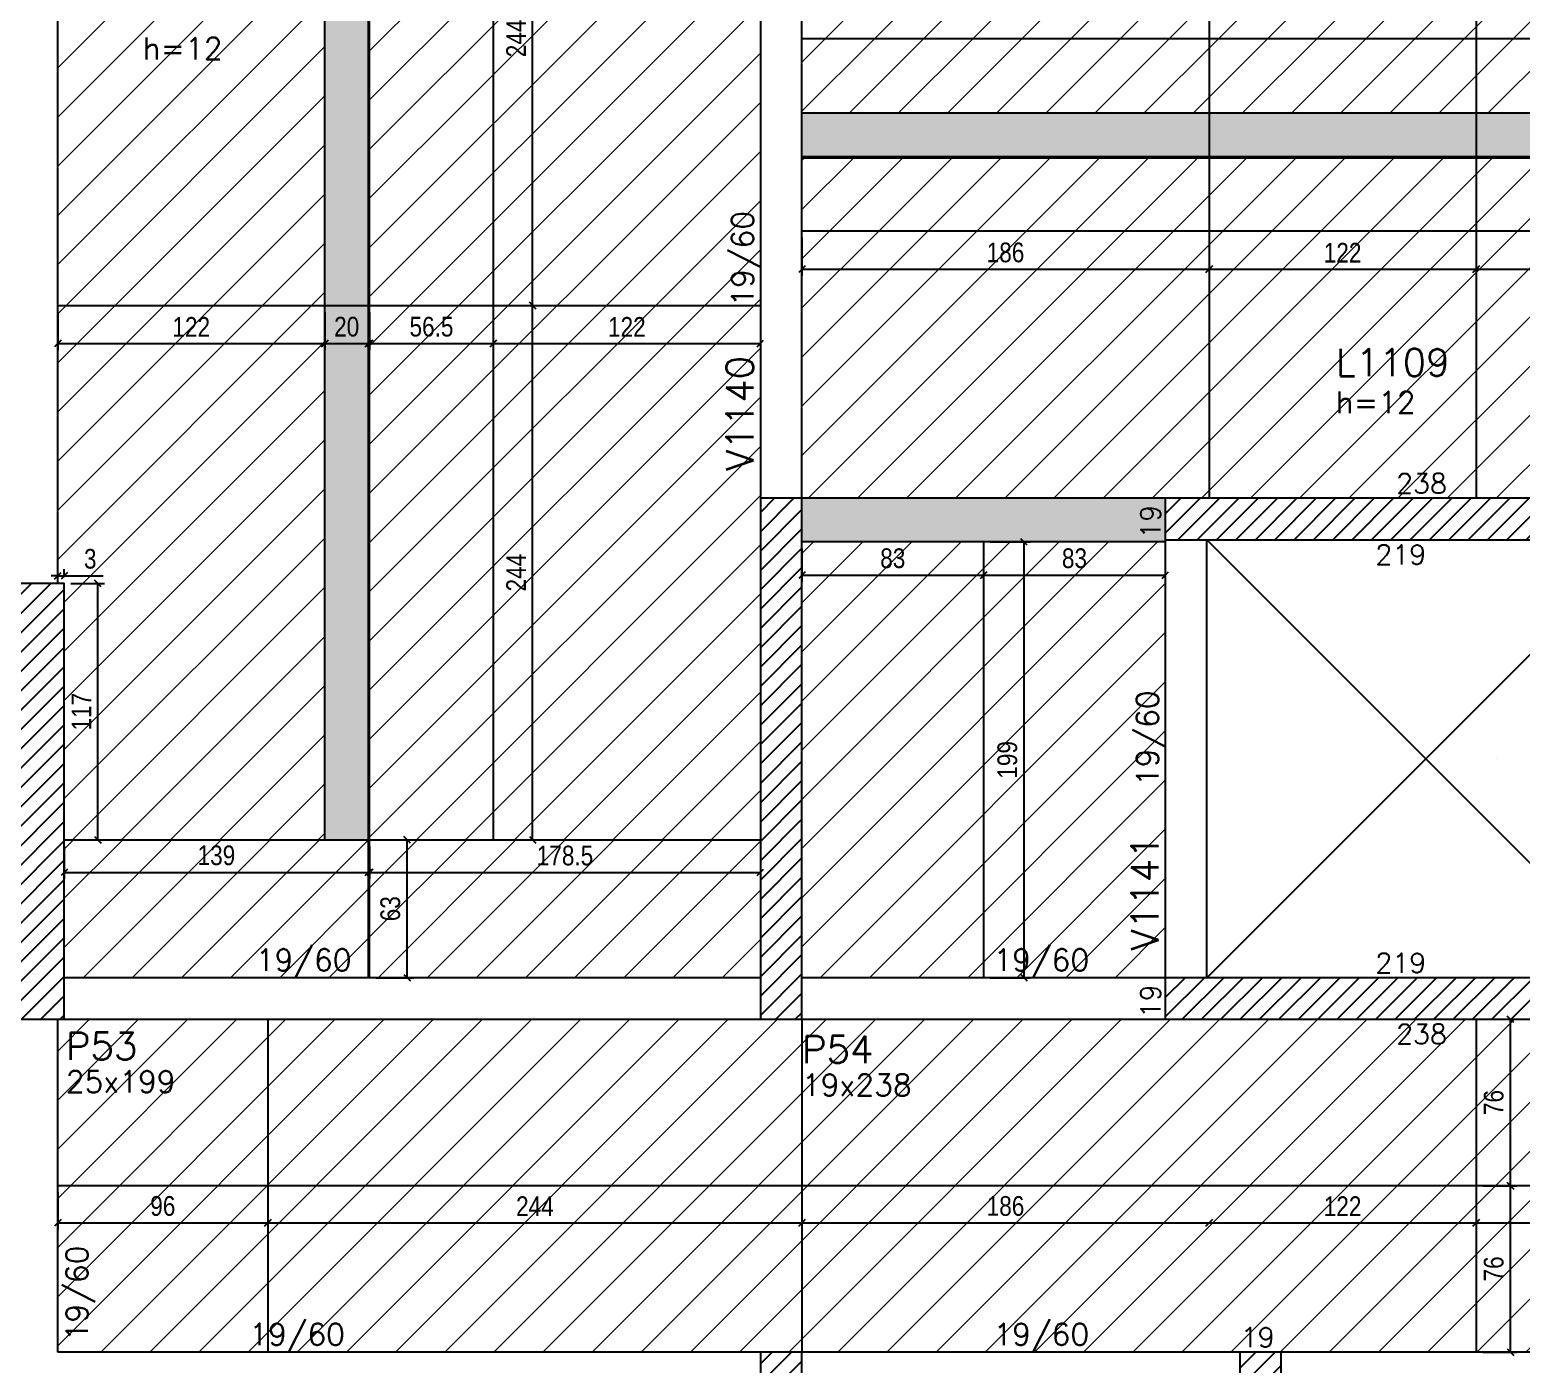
# Model space of a CAD drawing. Extents: x 1860 to 8661, y -614 to 3008.
# Drawn here: x 3394 to 4075, y 1125 to 1734 of the extents above; entities that cross this region are included whole.
import ezdxf

# ---------------------------------------------------------------- set-up
doc = ezdxf.new("R2010")
doc.units = 0
for name, color, linetype in [('242', 12, 'Continuous'), ('COTA', 241, 'Continuous'), ('F-LAJES-DIM', 2, 'Continuous'), ('F-LAJES-NOME', 4, 'Continuous'), ('F-PILARES-DIM', 172, 'Continuous'), ('F-PILARES-HACH', 174, 'Continuous'), ('F-PILARES-NOME', 170, 'Continuous'), ('F-PILARES-S', 170, 'Continuous'), ('F-VIGAS', 3, 'Continuous'), ('F-VIGAS-DIM', 2, 'Continuous'), ('F-VIGAS-NOME', 4, 'Continuous'), ('F-VÃO', 1, 'Continuous'), ('Painéis', 200, 'Continuous')]:
    doc.layers.add(name, color=color, linetype=linetype)
doc.layers.add('Hachura', color=251, linetype='Continuous', lineweight=9)
doc.styles.add('COTA TECNICA-50', font='techl___.ttf', dxfattribs={"height": 9})
doc.styles.add('MCP', font='romans.shx')
doc.dimstyles.new('COTA PAINEL-50', dxfattribs={"dimtxt": 9, "dimasz": 3, "dimexe": 3, "dimexo": 3, "dimgap": 3, "dimtad": 1, "dimdec": 1, "dimzin": 12, "dimdsep": 46, "dimtxsty": 'COTA TECNICA-50', "dimblk1": 'OBLIQUE', "dimblk2": 'OBLIQUE', "dimsah": 1, "dimcen": 0.9, "dimclrd": 4, "dimclre": 4, "dimclrt": 240, "dimadec": 1, "dimazin": 3, "dimtfac": 1, "dimtdec": 1, "dimtmove": 0, "dimatfit": 3, "dimfxl": 1, "dimtolj": 1, "dimtzin": 12, "dimarcsym": 0})
pattern_1 = [(45, (3946.89, 636.7516), (-4.419417, 4.419417), [])]
pattern_2 = [(45, (-204.658, 80.894), (-11.22532, 11.22532), [])]
pattern_3 = [(45, (0, 127.807), (-11.22532, 11.22532), [])]

# ---------------------------------------------------------------- blocks, each defined once
blk = doc.blocks.new('_Oblique')
at = {"color": 0, "linetype": 'ByBlock', "lineweight": -2}
blk.add_line((-0.5, -0.5), (0.5, 0.5), dxfattribs=at)
blk = doc.blocks.new('*D801')
at = {"layer": 'COTA', "color": 4, "lineweight": -2, "transparency": 16777216}
for p, q in [((3406.89, 1605.25), (3406.89, 1587.93)), ((3528.89, 1605.25), (3528.89, 1587.93)), ((3406.89, 1590.93), (3528.89, 1590.93))]:
    blk.add_line(p, q, dxfattribs=at)
at = {"layer": 'Defpoints', "color": 0, "transparency": 16777216}
for p in [(3406.89, 1608.25), (3528.89, 1608.25), (3528.89, 1590.93)]:
    blk.add_point(p, dxfattribs=at)
at = {"layer": 'COTA', "color": 4, "lineweight": -2, "transparency": 16777216, "xscale": 3, "yscale": 3, "zscale": 3, "rotation": 180}
blk.add_blockref('_Oblique', (3406.89, 1590.93), dxfattribs=at)
at = {"layer": 'COTA', "color": 4, "lineweight": -2, "transparency": 16777216, "xscale": 3, "yscale": 3, "zscale": 3}
blk.add_blockref('_Oblique', (3528.89, 1590.93), dxfattribs=at)
at = {"layer": 'COTA', "color": 240, "transparency": 16777216, "insert": (3467.89, 1598.49), "char_height": 9, "attachment_point": 5, "style": 'COTA TECNICA-50'}
blk.add_mtext('\\A1;122', dxfattribs=at)
blk = doc.blocks.new('*D802')
at = {"layer": 'COTA', "color": 4, "lineweight": -2, "transparency": 16777216}
for p, q in [((3528.89, 1605.25), (3528.89, 1587.93)), ((3548.89, 1605.25), (3548.89, 1587.93)), ((3528.89, 1590.93), (3548.89, 1590.93))]:
    blk.add_line(p, q, dxfattribs=at)
at = {"layer": 'Defpoints', "color": 0, "transparency": 16777216}
for p in [(3528.89, 1608.25), (3548.89, 1608.25), (3548.89, 1590.93)]:
    blk.add_point(p, dxfattribs=at)
at = {"layer": 'COTA', "color": 4, "lineweight": -2, "transparency": 16777216, "xscale": 3, "yscale": 3, "zscale": 3, "rotation": 180}
blk.add_blockref('_Oblique', (3528.89, 1590.93), dxfattribs=at)
at = {"layer": 'COTA', "color": 4, "lineweight": -2, "transparency": 16777216, "xscale": 3, "yscale": 3, "zscale": 3}
blk.add_blockref('_Oblique', (3548.89, 1590.93), dxfattribs=at)
at = {"layer": 'COTA', "color": 240, "transparency": 16777216, "insert": (3538.89, 1598.53), "char_height": 9, "attachment_point": 5, "style": 'COTA TECNICA-50'}
blk.add_mtext('\\A1;20', dxfattribs=at)
blk = doc.blocks.new('*D803')
at = {"layer": 'COTA', "color": 4, "lineweight": -2, "transparency": 16777216}
for p, q in [((3549.39, 1605.25), (3549.39, 1587.93)), ((3605.89, 1605.25), (3605.89, 1587.93)), ((3549.39, 1590.93), (3605.89, 1590.93))]:
    blk.add_line(p, q, dxfattribs=at)
at = {"layer": 'Defpoints', "color": 0, "transparency": 16777216}
for p in [(3549.39, 1608.25), (3605.89, 1608.25), (3605.89, 1590.93)]:
    blk.add_point(p, dxfattribs=at)
at = {"layer": 'COTA', "color": 4, "lineweight": -2, "transparency": 16777216, "xscale": 3, "yscale": 3, "zscale": 3, "rotation": 180}
blk.add_blockref('_Oblique', (3549.39, 1590.93), dxfattribs=at)
at = {"layer": 'COTA', "color": 4, "lineweight": -2, "transparency": 16777216, "xscale": 3, "yscale": 3, "zscale": 3}
blk.add_blockref('_Oblique', (3605.89, 1590.93), dxfattribs=at)
at = {"layer": 'COTA', "color": 240, "transparency": 16777216, "insert": (3577.64, 1598.53), "char_height": 9, "attachment_point": 5, "style": 'COTA TECNICA-50'}
blk.add_mtext('\\A1;56.5', dxfattribs=at)
blk = doc.blocks.new('*D804')
at = {"layer": 'COTA', "color": 4, "lineweight": -2, "transparency": 16777216}
for p, q in [((3605.89, 1605.25), (3605.89, 1587.93)), ((3727.89, 1605.25), (3727.89, 1587.93)), ((3605.89, 1590.93), (3727.89, 1590.93))]:
    blk.add_line(p, q, dxfattribs=at)
at = {"layer": 'Defpoints', "color": 0, "transparency": 16777216}
for p in [(3605.89, 1608.25), (3727.89, 1608.25), (3727.89, 1590.93)]:
    blk.add_point(p, dxfattribs=at)
at = {"layer": 'COTA', "color": 4, "lineweight": -2, "transparency": 16777216, "xscale": 3, "yscale": 3, "zscale": 3, "rotation": 180}
blk.add_blockref('_Oblique', (3605.89, 1590.93), dxfattribs=at)
at = {"layer": 'COTA', "color": 4, "lineweight": -2, "transparency": 16777216, "xscale": 3, "yscale": 3, "zscale": 3}
blk.add_blockref('_Oblique', (3727.89, 1590.93), dxfattribs=at)
at = {"layer": 'COTA', "color": 240, "transparency": 16777216, "insert": (3666.89, 1598.49), "char_height": 9, "attachment_point": 5, "style": 'COTA TECNICA-50'}
blk.add_mtext('\\A1;122', dxfattribs=at)
blk = doc.blocks.new('*D798')
at = {"layer": 'COTA', "color": 4, "lineweight": -2, "transparency": 16777216}
for p, q in [((3608.89, 1608.25), (3626.86, 1608.25)), ((3623.86, 1364.25), (3623.86, 1608.25)), ((3608.89, 1364.25), (3626.86, 1364.25))]:
    blk.add_line(p, q, dxfattribs=at)
at = {"layer": 'Defpoints', "color": 0, "transparency": 16777216}
for p in [(3605.89, 1608.25), (3623.86, 1608.25), (3605.89, 1364.25)]:
    blk.add_point(p, dxfattribs=at)
at = {"layer": 'COTA', "color": 4, "lineweight": -2, "transparency": 16777216, "xscale": 3, "yscale": 3, "zscale": 3}
for p, rotation in [((3623.86, 1608.25), 90), ((3623.86, 1364.25), 270)]:
    blk.add_blockref('_Oblique', p, dxfattribs=dict(at, rotation=rotation))
at = {"layer": 'COTA', "color": 240, "transparency": 16777216, "insert": (3616.29, 1486.25), "char_height": 9, "attachment_point": 5, "rotation": 90, "style": 'COTA TECNICA-50'}
blk.add_mtext('\\A1;244', dxfattribs=at)
blk = doc.blocks.new('*D799')
at = {"layer": 'COTA', "color": 4, "lineweight": -2, "transparency": 16777216}
for p, q in [((3608.89, 1852.25), (3626.86, 1852.25)), ((3623.86, 1608.25), (3623.86, 1852.25)), ((3608.89, 1608.25), (3626.86, 1608.25))]:
    blk.add_line(p, q, dxfattribs=at)
at = {"layer": 'Defpoints', "color": 0, "transparency": 16777216}
for p in [(3605.89, 1852.25), (3623.86, 1852.25), (3605.89, 1608.25)]:
    blk.add_point(p, dxfattribs=at)
at = {"layer": 'COTA', "color": 4, "lineweight": -2, "transparency": 16777216, "xscale": 3, "yscale": 3, "zscale": 3}
for p, rotation in [((3623.86, 1852.25), 90), ((3623.86, 1608.25), 270)]:
    blk.add_blockref('_Oblique', p, dxfattribs=dict(at, rotation=rotation))
at = {"layer": 'COTA', "color": 240, "transparency": 16777216, "insert": (3616.29, 1730.25), "char_height": 9, "attachment_point": 5, "rotation": 90, "style": 'COTA TECNICA-50'}
blk.add_mtext('\\A1;244', dxfattribs=at)
blk = doc.blocks.new('*D800')
at = {"layer": 'COTA', "color": 4, "lineweight": -2, "transparency": 16777216}
for p, q in [((3412.89, 1481.25), (3428.26, 1481.25)), ((3425.26, 1364.25), (3425.26, 1481.25)), ((3412.89, 1364.25), (3428.26, 1364.25))]:
    blk.add_line(p, q, dxfattribs=at)
at = {"layer": 'Defpoints', "color": 0, "transparency": 16777216}
for p in [(3409.89, 1481.25), (3425.26, 1481.25), (3409.89, 1364.25)]:
    blk.add_point(p, dxfattribs=at)
at = {"layer": 'COTA', "color": 4, "lineweight": -2, "transparency": 16777216, "xscale": 3, "yscale": 3, "zscale": 3}
for p, rotation in [((3425.26, 1481.25), 90), ((3425.26, 1364.25), 270)]:
    blk.add_blockref('_Oblique', p, dxfattribs=dict(at, rotation=rotation))
at = {"layer": 'COTA', "color": 240, "transparency": 16777216, "insert": (3417.7, 1422.75), "char_height": 9, "attachment_point": 5, "rotation": 90, "style": 'COTA TECNICA-50'}
blk.add_mtext('\\A1;117', dxfattribs=at)
blk = doc.blocks.new('*D797')
at = {"layer": 'COTA', "color": 4, "lineweight": -2, "transparency": 16777216}
for p, q in [((3406.89, 1484.25), (3406.89, 1487.83)), ((3409.89, 1484.25), (3409.89, 1487.83)), ((3406.89, 1484.83), (3403.89, 1484.83)), ((3406.89, 1484.83), (3409.89, 1484.83)), ((3409.89, 1484.83), (3427.59, 1484.83))]:
    blk.add_line(p, q, dxfattribs=at)
at = {"layer": 'Defpoints', "color": 0, "transparency": 16777216}
for p in [(3406.89, 1481.25), (3409.89, 1484.83), (3409.89, 1481.25)]:
    blk.add_point(p, dxfattribs=at)
at = {"layer": 'COTA', "color": 4, "lineweight": -2, "transparency": 16777216, "xscale": 3, "yscale": 3, "zscale": 3}
blk.add_blockref('_Oblique', (3406.89, 1484.83), dxfattribs=at)
at = {"layer": 'COTA', "color": 4, "lineweight": -2, "transparency": 16777216, "xscale": 3, "yscale": 3, "zscale": 3, "rotation": 180}
blk.add_blockref('_Oblique', (3409.89, 1484.83), dxfattribs=at)
at = {"layer": 'COTA', "color": 240, "transparency": 16777216, "insert": (3421.74, 1492.53), "char_height": 9, "attachment_point": 5, "style": 'COTA TECNICA-50'}
blk.add_mtext('\\A1;3', dxfattribs=at)
blk = doc.blocks.new('*D805')
at = {"layer": 'COTA', "color": 4, "lineweight": -2, "transparency": 16777216}
for p, q in [((3409.89, 1361.25), (3409.89, 1346.37)), ((3548.89, 1361.25), (3548.89, 1346.37)), ((3409.89, 1349.37), (3548.89, 1349.37))]:
    blk.add_line(p, q, dxfattribs=at)
at = {"layer": 'Defpoints', "color": 0, "transparency": 16777216}
for p in [(3409.89, 1364.25), (3548.89, 1364.25), (3548.89, 1349.37)]:
    blk.add_point(p, dxfattribs=at)
at = {"layer": 'COTA', "color": 4, "lineweight": -2, "transparency": 16777216, "xscale": 3, "yscale": 3, "zscale": 3, "rotation": 180}
blk.add_blockref('_Oblique', (3409.89, 1349.37), dxfattribs=at)
at = {"layer": 'COTA', "color": 4, "lineweight": -2, "transparency": 16777216, "xscale": 3, "yscale": 3, "zscale": 3}
blk.add_blockref('_Oblique', (3548.89, 1349.37), dxfattribs=at)
at = {"layer": 'COTA', "color": 240, "transparency": 16777216, "insert": (3479.39, 1357.09), "char_height": 9, "attachment_point": 5, "style": 'COTA TECNICA-50'}
blk.add_mtext('\\A1;139', dxfattribs=at)
blk = doc.blocks.new('*D806')
at = {"layer": 'COTA', "color": 4, "lineweight": -2, "transparency": 16777216}
for p, q in [((3549.39, 1361.25), (3549.39, 1346.37)), ((3727.89, 1361.25), (3727.89, 1346.37)), ((3549.39, 1349.37), (3727.89, 1349.37))]:
    blk.add_line(p, q, dxfattribs=at)
at = {"layer": 'Defpoints', "color": 0, "transparency": 16777216}
for p in [(3549.39, 1364.25), (3727.89, 1364.25), (3727.89, 1349.37)]:
    blk.add_point(p, dxfattribs=at)
at = {"layer": 'COTA', "color": 4, "lineweight": -2, "transparency": 16777216, "xscale": 3, "yscale": 3, "zscale": 3, "rotation": 180}
blk.add_blockref('_Oblique', (3549.39, 1349.37), dxfattribs=at)
at = {"layer": 'COTA', "color": 4, "lineweight": -2, "transparency": 16777216, "xscale": 3, "yscale": 3, "zscale": 3}
blk.add_blockref('_Oblique', (3727.89, 1349.37), dxfattribs=at)
at = {"layer": 'COTA', "color": 240, "transparency": 16777216, "insert": (3638.64, 1356.99), "char_height": 9, "attachment_point": 5, "style": 'COTA TECNICA-50'}
blk.add_mtext('\\A1;178.5', dxfattribs=at)
blk = doc.blocks.new('*D807')
at = {"layer": 'COTA', "color": 4, "lineweight": -2, "transparency": 16777216}
for p, q in [((3552.39, 1364.25), (3569.56, 1364.25)), ((3566.56, 1301.25), (3566.56, 1364.25)), ((3552.39, 1301.25), (3569.56, 1301.25))]:
    blk.add_line(p, q, dxfattribs=at)
at = {"layer": 'Defpoints', "color": 0, "transparency": 16777216}
for p in [(3549.39, 1364.25), (3566.56, 1364.25), (3549.39, 1301.25)]:
    blk.add_point(p, dxfattribs=at)
at = {"layer": 'COTA', "color": 4, "lineweight": -2, "transparency": 16777216, "xscale": 3, "yscale": 3, "zscale": 3}
for p, rotation in [((3566.56, 1364.25), 90), ((3566.56, 1301.25), 270)]:
    blk.add_blockref('_Oblique', p, dxfattribs=dict(at, rotation=rotation))
at = {"layer": 'COTA', "color": 240, "transparency": 16777216, "insert": (3558.86, 1332.75), "char_height": 9, "attachment_point": 5, "rotation": 90, "style": 'COTA TECNICA-50'}
blk.add_mtext('\\A1;63', dxfattribs=at)
blk = doc.blocks.new('*D808')
at = {"layer": 'COTA', "color": 4, "lineweight": -2, "transparency": 16777216}
for p, q in [((4057.89, 1206.25), (4073.55, 1206.25)), ((4070.55, 1130.25), (4070.55, 1206.25)), ((4057.89, 1130.25), (4073.55, 1130.25))]:
    blk.add_line(p, q, dxfattribs=at)
at = {"layer": 'Defpoints', "color": 0, "transparency": 16777216}
for p in [(4054.89, 1206.25), (4070.55, 1206.25), (4054.89, 1130.25)]:
    blk.add_point(p, dxfattribs=at)
at = {"layer": 'COTA', "color": 4, "lineweight": -2, "transparency": 16777216, "xscale": 3, "yscale": 3, "zscale": 3}
for p, rotation in [((4070.55, 1206.25), 90), ((4070.55, 1130.25), 270)]:
    blk.add_blockref('_Oblique', p, dxfattribs=dict(at, rotation=rotation))
at = {"layer": 'COTA', "color": 240, "transparency": 16777216, "insert": (4062.96, 1168.25), "char_height": 9, "attachment_point": 5, "rotation": 90, "style": 'COTA TECNICA-50'}
blk.add_mtext('\\A1;76', dxfattribs=at)
blk = doc.blocks.new('*D809')
at = {"layer": 'COTA', "color": 4, "lineweight": -2, "transparency": 16777216}
for p, q in [((4057.89, 1282.25), (4073.55, 1282.25)), ((4070.55, 1206.25), (4070.55, 1282.25)), ((4057.89, 1206.25), (4073.55, 1206.25))]:
    blk.add_line(p, q, dxfattribs=at)
at = {"layer": 'Defpoints', "color": 0, "transparency": 16777216}
for p in [(4054.89, 1282.25), (4070.55, 1282.25), (4054.89, 1206.25)]:
    blk.add_point(p, dxfattribs=at)
at = {"layer": 'COTA', "color": 4, "lineweight": -2, "transparency": 16777216, "xscale": 3, "yscale": 3, "zscale": 3}
for p, rotation in [((4070.55, 1282.25), 90), ((4070.55, 1206.25), 270)]:
    blk.add_blockref('_Oblique', p, dxfattribs=dict(at, rotation=rotation))
at = {"layer": 'COTA', "color": 240, "transparency": 16777216, "insert": (4062.96, 1244.25), "char_height": 9, "attachment_point": 5, "rotation": 90, "style": 'COTA TECNICA-50'}
blk.add_mtext('\\A1;76', dxfattribs=at)
blk = doc.blocks.new('*D810')
at = {"layer": 'COTA', "color": 4, "lineweight": -2, "transparency": 16777216}
for p, q in [((3406.89, 1203.25), (3406.89, 1186.33)), ((3502.89, 1203.25), (3502.89, 1186.33)), ((3406.89, 1189.33), (3502.89, 1189.33))]:
    blk.add_line(p, q, dxfattribs=at)
at = {"layer": 'Defpoints', "color": 0, "transparency": 16777216}
for p in [(3406.89, 1206.25), (3502.89, 1206.25), (3502.89, 1189.33)]:
    blk.add_point(p, dxfattribs=at)
at = {"layer": 'COTA', "color": 4, "lineweight": -2, "transparency": 16777216, "xscale": 3, "yscale": 3, "zscale": 3, "rotation": 180}
blk.add_blockref('_Oblique', (3406.89, 1189.33), dxfattribs=at)
at = {"layer": 'COTA', "color": 4, "lineweight": -2, "transparency": 16777216, "xscale": 3, "yscale": 3, "zscale": 3}
blk.add_blockref('_Oblique', (3502.89, 1189.33), dxfattribs=at)
at = {"layer": 'COTA', "color": 240, "transparency": 16777216, "insert": (3454.89, 1196.95), "char_height": 9, "attachment_point": 5, "style": 'COTA TECNICA-50'}
blk.add_mtext('\\A1;96', dxfattribs=at)
blk = doc.blocks.new('*D811')
at = {"layer": 'COTA', "color": 4, "lineweight": -2, "transparency": 16777216}
for p, q in [((3502.89, 1203.25), (3502.89, 1186.33)), ((3746.89, 1203.25), (3746.89, 1186.33)), ((3502.89, 1189.33), (3746.89, 1189.33))]:
    blk.add_line(p, q, dxfattribs=at)
at = {"layer": 'Defpoints', "color": 0, "transparency": 16777216}
for p in [(3502.89, 1206.25), (3746.89, 1206.25), (3746.89, 1189.33)]:
    blk.add_point(p, dxfattribs=at)
at = {"layer": 'COTA', "color": 4, "lineweight": -2, "transparency": 16777216, "xscale": 3, "yscale": 3, "zscale": 3, "rotation": 180}
blk.add_blockref('_Oblique', (3502.89, 1189.33), dxfattribs=at)
at = {"layer": 'COTA', "color": 4, "lineweight": -2, "transparency": 16777216, "xscale": 3, "yscale": 3, "zscale": 3}
blk.add_blockref('_Oblique', (3746.89, 1189.33), dxfattribs=at)
at = {"layer": 'COTA', "color": 240, "transparency": 16777216, "insert": (3624.89, 1196.9), "char_height": 9, "attachment_point": 5, "style": 'COTA TECNICA-50'}
blk.add_mtext('\\A1;244', dxfattribs=at)
blk = doc.blocks.new('*D812')
at = {"layer": 'COTA', "color": 4, "lineweight": -2, "transparency": 16777216}
for p, q in [((3746.89, 1203.25), (3746.89, 1186.33)), ((3746.89, 1189.33), (3932.89, 1189.33))]:
    blk.add_line(p, q, dxfattribs=at)
at = {"layer": 'Defpoints', "color": 0, "transparency": 16777216}
for p in [(3746.89, 1206.25), (3932.89, 1189.33), (3932.89, 1189.33)]:
    blk.add_point(p, dxfattribs=at)
at = {"layer": 'COTA', "color": 4, "lineweight": -2, "transparency": 16777216, "xscale": 3, "yscale": 3, "zscale": 3, "rotation": 180}
blk.add_blockref('_Oblique', (3746.89, 1189.33), dxfattribs=at)
at = {"layer": 'COTA', "color": 4, "lineweight": -2, "transparency": 16777216, "xscale": 3, "yscale": 3, "zscale": 3}
blk.add_blockref('_Oblique', (3932.89, 1189.33), dxfattribs=at)
at = {"layer": 'COTA', "color": 240, "transparency": 16777216, "insert": (3839.89, 1196.94), "char_height": 9, "attachment_point": 5, "style": 'COTA TECNICA-50'}
blk.add_mtext('\\A1;186', dxfattribs=at)
blk = doc.blocks.new('*D813')
at = {"layer": 'COTA', "color": 4, "lineweight": -2, "transparency": 16777216}
blk.add_line((3932.89, 1189.33), (4054.89, 1189.33), dxfattribs=at)
at = {"layer": 'Defpoints', "color": 0, "transparency": 16777216}
for p in [(3932.89, 1189.33), (4054.89, 1189.33), (4054.89, 1189.33)]:
    blk.add_point(p, dxfattribs=at)
at = {"layer": 'COTA', "color": 4, "lineweight": -2, "transparency": 16777216, "xscale": 3, "yscale": 3, "zscale": 3, "rotation": 180}
blk.add_blockref('_Oblique', (3932.89, 1189.33), dxfattribs=at)
at = {"layer": 'COTA', "color": 4, "lineweight": -2, "transparency": 16777216, "xscale": 3, "yscale": 3, "zscale": 3}
blk.add_blockref('_Oblique', (4054.89, 1189.33), dxfattribs=at)
at = {"layer": 'COTA', "color": 240, "transparency": 16777216, "insert": (3993.89, 1196.89), "char_height": 9, "attachment_point": 5, "style": 'COTA TECNICA-50'}
blk.add_mtext('\\A1;122', dxfattribs=at)
blk = doc.blocks.new('*D814')
at = {"layer": 'COTA', "color": 4, "lineweight": -2, "transparency": 16777216}
blk.add_line((4054.89, 1189.33), (4298.89, 1189.33), dxfattribs=at)
at = {"layer": 'Defpoints', "color": 0, "transparency": 16777216}
for p in [(4054.89, 1189.33), (4298.89, 1189.33), (4298.89, 1189.33)]:
    blk.add_point(p, dxfattribs=at)
at = {"layer": 'COTA', "color": 4, "lineweight": -2, "transparency": 16777216, "xscale": 3, "yscale": 3, "zscale": 3, "rotation": 180}
blk.add_blockref('_Oblique', (4054.89, 1189.33), dxfattribs=at)
at = {"layer": 'COTA', "color": 4, "lineweight": -2, "transparency": 16777216, "xscale": 3, "yscale": 3, "zscale": 3}
blk.add_blockref('_Oblique', (4298.89, 1189.33), dxfattribs=at)
at = {"layer": 'COTA', "color": 240, "transparency": 16777216, "insert": (4176.89, 1196.9), "char_height": 9, "attachment_point": 5, "style": 'COTA TECNICA-50'}
blk.add_mtext('\\A1;244', dxfattribs=at)
blk = doc.blocks.new('*D914')
at = {"layer": 'COTA', "color": 4, "lineweight": -2, "transparency": 16777216}
for p, q in [((3746.89, 1639.25), (3746.89, 1621.82)), ((3932.89, 1639.25), (3932.89, 1621.82)), ((3746.89, 1624.82), (3932.89, 1624.82))]:
    blk.add_line(p, q, dxfattribs=at)
at = {"layer": 'Defpoints', "color": 0, "transparency": 16777216}
for p in [(3746.89, 1642.25), (3932.89, 1642.25), (3932.89, 1624.82)]:
    blk.add_point(p, dxfattribs=at)
at = {"layer": 'COTA', "color": 4, "lineweight": -2, "transparency": 16777216, "xscale": 3, "yscale": 3, "zscale": 3, "rotation": 180}
blk.add_blockref('_Oblique', (3746.89, 1624.82), dxfattribs=at)
at = {"layer": 'COTA', "color": 4, "lineweight": -2, "transparency": 16777216, "xscale": 3, "yscale": 3, "zscale": 3}
blk.add_blockref('_Oblique', (3932.89, 1624.82), dxfattribs=at)
at = {"layer": 'COTA', "color": 240, "transparency": 16777216, "insert": (3839.89, 1632.44), "char_height": 9, "attachment_point": 5, "style": 'COTA TECNICA-50'}
blk.add_mtext('\\A1;186', dxfattribs=at)
blk = doc.blocks.new('*D915')
at = {"layer": 'COTA', "color": 4, "lineweight": -2, "transparency": 16777216}
for p, q in [((3932.89, 1639.25), (3932.89, 1621.82)), ((4054.89, 1639.25), (4054.89, 1621.82)), ((3932.89, 1624.82), (4054.89, 1624.82))]:
    blk.add_line(p, q, dxfattribs=at)
at = {"layer": 'Defpoints', "color": 0, "transparency": 16777216}
for p in [(3932.89, 1642.25), (4054.89, 1642.25), (4054.89, 1624.82)]:
    blk.add_point(p, dxfattribs=at)
at = {"layer": 'COTA', "color": 4, "lineweight": -2, "transparency": 16777216, "xscale": 3, "yscale": 3, "zscale": 3, "rotation": 180}
blk.add_blockref('_Oblique', (3932.89, 1624.82), dxfattribs=at)
at = {"layer": 'COTA', "color": 4, "lineweight": -2, "transparency": 16777216, "xscale": 3, "yscale": 3, "zscale": 3}
blk.add_blockref('_Oblique', (4054.89, 1624.82), dxfattribs=at)
at = {"layer": 'COTA', "color": 240, "transparency": 16777216, "insert": (3993.89, 1632.38), "char_height": 9, "attachment_point": 5, "style": 'COTA TECNICA-50'}
blk.add_mtext('\\A1;122', dxfattribs=at)
blk = doc.blocks.new('*D916')
at = {"layer": 'COTA', "color": 4, "lineweight": -2, "transparency": 16777216}
for p, q in [((4054.89, 1639.25), (4054.89, 1621.82)), ((4298.89, 1639.25), (4298.89, 1621.82)), ((4054.89, 1624.82), (4298.89, 1624.82))]:
    blk.add_line(p, q, dxfattribs=at)
at = {"layer": 'Defpoints', "color": 0, "transparency": 16777216}
for p in [(4054.89, 1642.25), (4298.89, 1642.25), (4298.89, 1624.82)]:
    blk.add_point(p, dxfattribs=at)
at = {"layer": 'COTA', "color": 4, "lineweight": -2, "transparency": 16777216, "xscale": 3, "yscale": 3, "zscale": 3, "rotation": 180}
blk.add_blockref('_Oblique', (4054.89, 1624.82), dxfattribs=at)
at = {"layer": 'COTA', "color": 4, "lineweight": -2, "transparency": 16777216, "xscale": 3, "yscale": 3, "zscale": 3}
blk.add_blockref('_Oblique', (4298.89, 1624.82), dxfattribs=at)
at = {"layer": 'COTA', "color": 240, "transparency": 16777216, "insert": (4176.89, 1632.39), "char_height": 9, "attachment_point": 5, "style": 'COTA TECNICA-50'}
blk.add_mtext('\\A1;244', dxfattribs=at)
blk = doc.blocks.new('*D919')
at = {"layer": 'COTA', "color": 4, "lineweight": -2, "transparency": 16777216}
for p, q in [((3832.89, 1500.25), (3851.33, 1500.25)), ((3848.33, 1500.25), (3848.33, 1301.25)), ((3832.89, 1301.25), (3851.33, 1301.25))]:
    blk.add_line(p, q, dxfattribs=at)
at = {"layer": 'Defpoints', "color": 0, "transparency": 16777216}
for p in [(3829.89, 1500.25), (3829.89, 1301.25), (3848.33, 1301.25)]:
    blk.add_point(p, dxfattribs=at)
at = {"layer": 'COTA', "color": 4, "lineweight": -2, "transparency": 16777216, "xscale": 3, "yscale": 3, "zscale": 3}
for p, rotation in [((3848.33, 1500.25), 90), ((3848.33, 1301.25), 270)]:
    blk.add_blockref('_Oblique', p, dxfattribs=dict(at, rotation=rotation))
at = {"layer": 'COTA', "color": 240, "transparency": 16777216, "insert": (3840.75, 1400.75), "char_height": 9, "attachment_point": 5, "rotation": 90, "style": 'COTA TECNICA-50'}
blk.add_mtext('\\A1;199', dxfattribs=at)
blk = doc.blocks.new('*D920')
at = {"layer": 'COTA', "color": 4, "lineweight": -2, "transparency": 16777216}
for p, q in [((3746.89, 1497.25), (3746.89, 1482.06)), ((3829.89, 1497.25), (3829.89, 1482.06)), ((3746.89, 1485.06), (3829.89, 1485.06))]:
    blk.add_line(p, q, dxfattribs=at)
at = {"layer": 'Defpoints', "color": 0, "transparency": 16777216}
for p in [(3746.89, 1500.25), (3829.89, 1500.25), (3829.89, 1485.06)]:
    blk.add_point(p, dxfattribs=at)
at = {"layer": 'COTA', "color": 4, "lineweight": -2, "transparency": 16777216, "xscale": 3, "yscale": 3, "zscale": 3, "rotation": 180}
blk.add_blockref('_Oblique', (3746.89, 1485.06), dxfattribs=at)
at = {"layer": 'COTA', "color": 4, "lineweight": -2, "transparency": 16777216, "xscale": 3, "yscale": 3, "zscale": 3}
blk.add_blockref('_Oblique', (3829.89, 1485.06), dxfattribs=at)
at = {"layer": 'COTA', "color": 240, "transparency": 16777216, "insert": (3788.39, 1492.78), "char_height": 9, "attachment_point": 5, "style": 'COTA TECNICA-50'}
blk.add_mtext('\\A1;83', dxfattribs=at)
blk = doc.blocks.new('*D921')
at = {"layer": 'COTA', "color": 4, "lineweight": -2, "transparency": 16777216}
for p, q in [((3829.89, 1497.25), (3829.89, 1482.06)), ((3912.89, 1497.25), (3912.89, 1482.06)), ((3829.89, 1485.06), (3912.89, 1485.06))]:
    blk.add_line(p, q, dxfattribs=at)
at = {"layer": 'Defpoints', "color": 0, "transparency": 16777216}
for p in [(3829.89, 1500.25), (3912.89, 1500.25), (3912.89, 1485.06)]:
    blk.add_point(p, dxfattribs=at)
at = {"layer": 'COTA', "color": 4, "lineweight": -2, "transparency": 16777216, "xscale": 3, "yscale": 3, "zscale": 3, "rotation": 180}
blk.add_blockref('_Oblique', (3829.89, 1485.06), dxfattribs=at)
at = {"layer": 'COTA', "color": 4, "lineweight": -2, "transparency": 16777216, "xscale": 3, "yscale": 3, "zscale": 3}
blk.add_blockref('_Oblique', (3912.89, 1485.06), dxfattribs=at)
at = {"layer": 'COTA', "color": 240, "transparency": 16777216, "insert": (3871.39, 1492.78), "char_height": 9, "attachment_point": 5, "style": 'COTA TECNICA-50'}
blk.add_mtext('\\A1;83', dxfattribs=at)

msp = doc.modelspace()

# ---------------------------------------------------------------- hatches: boundary and pattern name
at = {"layer": 'F-PILARES-HACH', "linetype": 'Continuous'}
h = msp.add_hatch(dxfattribs=at)
h.set_pattern_fill('ANSI31', color=256, scale=50, style=0)
h.set_pattern_definition(pattern_1)
h.paths.add_polyline_path([(3727.89, 1282.25), (3746.89, 1282.25), (3746.89, 1520.25), (3727.89, 1520.25)], flags=16)
h = msp.add_hatch(dxfattribs=at)
h.set_pattern_fill('ANSI31', color=256, scale=50, style=0)
h.set_pattern_definition(pattern_1)
h.paths.add_polyline_path([(4150.89, 1282.25), (4150.89, 1520.25), (3912.89, 1520.25), (3912.89, 1501.25), (4131.89, 1501.25), (4131.89, 1301.25), (3912.89, 1301.25), (3912.89, 1282.25)], flags=16)
h = msp.add_hatch(dxfattribs=at)
h.set_pattern_fill('ANSI31', color=256, scale=50, style=0)
h.set_pattern_definition(pattern_1)
h.paths.add_polyline_path([(3384.89, 1282.25), (3409.89, 1282.25), (3409.89, 1481.25), (3384.89, 1481.25)], flags=16)
h = msp.add_hatch(dxfattribs=at)
h.set_pattern_fill('ANSI31', color=256, scale=50, style=0)
h.set_pattern_definition(pattern_1)
h.paths.add_polyline_path([(3965.89, 612.75), (3965.89, 1130.25), (3946.89, 1130.25), (3946.89, 636.75), (3727.89, 636.75), (3727.89, 612.75)], flags=16)
h = msp.add_hatch(dxfattribs=at)
h.set_pattern_fill('ANSI31', color=256, scale=50, style=0)
h.set_pattern_definition(pattern_1)
h.paths.add_polyline_path([(3727.89, 821.25), (3746.89, 821.25), (3746.89, 1130.25), (3727.89, 1130.25)], flags=16)
at = {"layer": 'Hachura', "linetype": 'ByBlock'}
h = msp.add_hatch(dxfattribs=at)
h.set_pattern_fill('ANSI31', color=256, scale=5)
h.set_pattern_definition(pattern_2)
h.paths.add_polyline_path([(3528.89, 1608.25), (3528.89, 1852.25), (3409.89, 1852.25), (3406.89, 1852.25), (3406.89, 1608.25)])
h.paths.add_polyline_path([(3406.89, 1481.25), (3409.89, 1481.25), (3409.89, 1364.25), (3528.89, 1364.25), (3528.89, 1608.25), (3406.89, 1608.25)])
h.paths.add_polyline_path([(3549.39, 1364.25), (3605.89, 1364.25), (3605.89, 1608.25), (3549.39, 1608.25)])
h.paths.add_polyline_path([(3549.39, 1608.25), (3605.89, 1608.25), (3605.89, 1852.25), (3549.39, 1852.25)])
h.paths.add_polyline_path([(3605.89, 1608.25), (3727.89, 1608.25), (3727.89, 1852.25), (3605.89, 1852.25)])
h.paths.add_polyline_path([(3605.89, 1364.25), (3727.89, 1364.25), (3727.89, 1520.25), (3727.89, 1608.25), (3605.89, 1608.25)])
h = msp.add_hatch(color=256, dxfattribs=at)
h.dxf.hatch_style = 1
h.paths.add_polyline_path([(3548.89, 1852.25), (3528.89, 1852.25), (3528.89, 1608.25), (3548.89, 1608.25)])
h.paths.add_polyline_path([(3548.89, 1608.25), (3528.89, 1608.25), (3528.89, 1364.25), (3548.89, 1364.25)])
h = msp.add_hatch(dxfattribs=at)
h.set_pattern_fill('ANSI31', color=256, scale=5)
h.set_pattern_definition(pattern_3)
h.paths.add_polyline_path([(4054.89, 1852.25), (3932.89, 1852.25), (3932.89, 1730.25), (4054.89, 1730.25)])
h.paths.add_polyline_path([(4054.89, 1642.25), (3932.89, 1642.25), (3932.89, 1520.25), (4054.89, 1520.25)])
h.paths.add_polyline_path([(4054.89, 1642.25), (4054.89, 1520.25), (4150.89, 1520.25), (4298.89, 1520.25), (4298.89, 1642.25)])
h.paths.add_polyline_path([(4298.89, 1730.25), (4298.89, 1852.25), (4212.39, 1852.25), (4089.39, 1852.25), (4065.39, 1852.25), (4054.89, 1852.25), (4054.89, 1730.25)])
h.paths.add_polyline_path([(4542.89, 1730.25), (4542.89, 1852.25), (4536.89, 1852.25), (4298.89, 1852.25), (4298.89, 1730.25)])
h.paths.add_polyline_path([(4542.89, 1520.25), (4542.89, 1642.25), (4298.89, 1642.25), (4298.89, 1520.25)])
h.paths.add_polyline_path([(3746.89, 1642.25), (3746.89, 1520.25), (3912.89, 1520.25), (3932.89, 1520.25), (3932.89, 1642.25)])
h.paths.add_polyline_path([(3932.89, 1730.25), (3932.89, 1852.25), (3746.89, 1852.25), (3746.89, 1730.25)])
h = msp.add_hatch(dxfattribs=at)
h.set_pattern_fill('ANSI31', color=256, scale=5)
h.set_pattern_definition(pattern_3)
h.paths.add_polyline_path([(3932.89, 1696.25), (3932.89, 1730.25), (3746.89, 1730.25), (3746.89, 1696.25)])
h.paths.add_polyline_path([(3746.89, 1675.75), (3746.89, 1642.25), (3932.89, 1642.25), (3932.89, 1675.75)])
h.paths.add_polyline_path([(3932.89, 1675.75), (3932.89, 1642.25), (4054.89, 1642.25), (4054.89, 1675.75)])
h.paths.add_polyline_path([(3932.89, 1730.25), (3932.89, 1696.25), (4054.89, 1696.25), (4054.89, 1730.25)])
h.paths.add_polyline_path([(4054.89, 1730.25), (4054.89, 1696.25), (4298.89, 1696.25), (4298.89, 1730.25)])
h.paths.add_polyline_path([(4054.89, 1675.75), (4054.89, 1642.25), (4298.89, 1642.25), (4298.89, 1675.75)])
h.paths.add_polyline_path([(4542.89, 1642.25), (4542.89, 1675.75), (4298.89, 1675.75), (4298.89, 1642.25)])
h.paths.add_polyline_path([(4298.89, 1730.25), (4298.89, 1696.25), (4542.89, 1696.25), (4542.89, 1730.25)])
h.paths.add_polyline_path([(4542.89, 1301.25), (4542.89, 1423.25), (4298.89, 1423.25), (4298.89, 1301.25)])
h.paths.add_polyline_path([(3829.89, 1301.25), (3912.89, 1301.25), (3912.89, 1500.25), (3829.89, 1500.25)])
h.paths.add_polyline_path([(3829.89, 1500.25), (3746.89, 1500.25), (3746.89, 1301.25), (3829.89, 1301.25)])
h = msp.add_hatch(color=256, dxfattribs=at)
h.dxf.hatch_style = 1
h.paths.add_polyline_path([(3932.89, 1696.25), (3746.89, 1696.25), (3746.89, 1676.25), (3932.89, 1676.25)])
h.paths.add_polyline_path([(4054.89, 1696.25), (3932.89, 1696.25), (3932.89, 1676.25), (4054.89, 1676.25)])
h.paths.add_polyline_path([(4298.89, 1696.25), (4054.89, 1696.25), (4054.89, 1676.25), (4298.89, 1676.25)])
h.paths.add_polyline_path([(4542.89, 1696.25), (4298.89, 1696.25), (4298.89, 1676.25), (4542.89, 1676.25)])
h.paths.add_polyline_path([(4542.89, 1520.25), (4150.89, 1520.25), (4150.89, 1500.25), (4542.89, 1500.25)])
h.paths.add_polyline_path([(3912.89, 1520.25), (3746.89, 1520.25), (3746.89, 1500.25), (3912.89, 1500.25), (3912.89, 1501.25)])
h.paths.add_polyline_path([(3912.89, 1502.07), (3912.89, 1519.43), (3899.39, 1519.43), (3899.39, 1502.07)], flags=9)
h = msp.add_hatch(dxfattribs=at)
h.set_pattern_fill('ANSI31', color=256, scale=5)
h.set_pattern_definition(pattern_3)
h.paths.add_polyline_path([(3409.89, 1364.25), (3409.89, 1301.25), (3548.89, 1301.25), (3548.89, 1364.25)])
h.paths.add_polyline_path([(3727.89, 1301.25), (3727.89, 1364.25), (3549.39, 1364.25), (3549.39, 1301.25)])
h = msp.add_hatch(dxfattribs=at)
h.set_pattern_fill('ANSI31', color=256, scale=5)
h.set_pattern_definition(pattern_2)
h.paths.add_polyline_path([(3502.89, 1282.25), (3409.89, 1282.25), (3406.89, 1282.25), (3406.89, 1206.25), (3502.89, 1206.25)])
h.paths.add_polyline_path([(3502.89, 1206.25), (3406.89, 1206.25), (3406.89, 1130.25), (3502.89, 1130.25)])
h.paths.add_polyline_path([(3502.89, 1206.25), (3502.89, 1130.25), (3727.89, 1130.25), (3746.89, 1130.25), (3746.89, 1206.25)])
h.paths.add_polyline_path([(3746.89, 1206.25), (3746.89, 1282.25), (3727.89, 1282.25), (3502.89, 1282.25), (3502.89, 1206.25)])
h.paths.add_polyline_path([(3932.89, 1206.25), (3932.89, 1282.25), (3912.89, 1282.25), (3746.89, 1282.25), (3746.89, 1206.25)])
h.paths.add_polyline_path([(3932.89, 1130.25), (3932.89, 1206.25), (3746.89, 1206.25), (3746.89, 1130.25)])
h.paths.add_polyline_path([(4054.89, 1130.25), (4054.89, 1206.25), (3932.89, 1206.25), (3932.89, 1130.25), (3946.89, 1130.25), (3965.89, 1130.25)])
h.paths.add_polyline_path([(4054.89, 1206.25), (4054.89, 1282.25), (3932.89, 1282.25), (3932.89, 1206.25)])
h.paths.add_polyline_path([(4054.89, 1206.25), (4054.89, 1130.25), (4214.39, 1130.25), (4298.89, 1130.25), (4298.89, 1206.25)])
h.paths.add_polyline_path([(4298.89, 1206.25), (4298.89, 1282.25), (4150.89, 1282.25), (4054.89, 1282.25), (4054.89, 1206.25)])
h.paths.add_polyline_path([(4298.89, 1282.25), (4298.89, 1206.25), (4542.89, 1206.25), (4542.89, 1282.25)])
h.paths.add_polyline_path([(4298.89, 1206.25), (4298.89, 1130.25), (4392.39, 1130.25), (4542.89, 1130.25), (4542.89, 1206.25)])

# ---------------------------------------------------------------- linework, layer by layer
at = {"layer": '242', "linetype": 'Continuous'}
for p, q in [((3737.39, 1401.25), (3737.39, 1401.25)), ((4064.29, 1401.25), (4064.29, 1401.25)), ((3397.39, 1381.75), (3397.39, 1381.75))]:
    msp.add_line(p, q, dxfattribs=at)
at = {"layer": 'F-PILARES-S', "linetype": 'Continuous'}
for points in [[(3727.89, 1282.25), (3746.89, 1282.25), (3746.89, 1520.25), (3727.89, 1520.25), (3727.89, 1282.25)], [(4150.89, 1282.25), (4150.89, 1520.25), (3912.89, 1520.25), (3912.89, 1501.25), (4131.89, 1501.25), (4131.89, 1301.25), (3912.89, 1301.25), (3912.89, 1282.25), (4150.89, 1282.25)], [(3384.89, 1282.25), (3409.89, 1282.25), (3409.89, 1481.25), (3384.89, 1481.25), (3384.89, 1282.25)], [(3727.89, 821.25), (3746.89, 821.25), (3746.89, 1130.25), (3727.89, 1130.25), (3727.89, 821.25)], [(3965.89, 612.75), (3965.89, 1130.25), (3946.89, 1130.25), (3946.89, 636.75), (3727.89, 636.75), (3727.89, 612.75), (3965.89, 612.75)]]:
    msp.add_lwpolyline(points, dxfattribs=at)
at = {"layer": 'F-VIGAS'}
for points in [[(3406.89, 1481.25), (3406.89, 1852.25)], [(3727.89, 1852.25), (3727.89, 1520.25)], [(3746.89, 1520.25), (3746.89, 1852.25)], [(3912.89, 1501.25), (3912.89, 1301.25)], [(3931.89, 1301.25), (3931.89, 1501.25)], [(3727.89, 1301.25), (3409.89, 1301.25)], [(3912.89, 1301.25), (3746.89, 1301.25)], [(3406.89, 1130.25), (3406.89, 1282.25)], [(3409.89, 1282.25), (3727.89, 1282.25)], [(3746.89, 1282.25), (3912.89, 1282.25)], [(3727.89, 1130.25), (3406.89, 1130.25)], [(3946.89, 1130.25), (3746.89, 1130.25)], [(4214.39, 1130.25), (3965.89, 1130.25)]]:
    msp.add_lwpolyline(points, dxfattribs=at)
at = {"layer": 'F-VÃO'}
for p, q in [((3931.89, 1301.25), (4131.89, 1501.25)), ((3931.89, 1501.25), (4131.89, 1301.25))]:
    msp.add_line(p, q, dxfattribs=at)
at = {"layer": 'Painéis'}
for p, q in [((4542.89, 1642.25), (3746.89, 1642.25)), ((3912.89, 1520.25), (3746.89, 1520.25)), ((3912.89, 1500.25), (3746.89, 1500.25))]:
    msp.add_line(p, q, dxfattribs=at)
for points in [[(3528.89, 1364.25), (3528.89, 1852.25)], [(3548.89, 1301.25), (3548.89, 1852.25)], [(3549.39, 1301.25), (3549.39, 1852.25)], [(3605.89, 1852.25), (3605.89, 1364.25)], [(3932.89, 1852.25), (3932.89, 1520.25)], [(4054.89, 1852.25), (4054.89, 1520.25)], [(3746.89, 1730.25), (4542.89, 1730.25)], [(3746.89, 1696.25), (4542.89, 1696.25)], [(3746.89, 1676.25), (4542.89, 1676.25)], [(3746.89, 1675.75), (4542.89, 1675.75)], [(3406.89, 1608.25), (3727.89, 1608.25)], [(3829.89, 1500.25), (3829.89, 1301.25)], [(3409.89, 1364.25), (3727.89, 1364.25)], [(3502.89, 1282.25), (3502.89, 1130.25)], [(3746.89, 1282.25), (3746.89, 1130.25)], [(4054.89, 1282.25), (4054.89, 1130.25)], [(4542.89, 1206.25), (3406.89, 1206.25)]]:
    msp.add_lwpolyline(points, dxfattribs=at)

# ---------------------------------------------------------------- texts
at = {"layer": 'F-LAJES-DIM', "linetype": 'Continuous', "style": 'MCP'}
for p in [(3445.78, 1720.66), (3990.82, 1559.02)]:
    msp.add_text('h=12', height=10, dxfattribs=at).set_placement(p)
at = {"layer": 'F-LAJES-NOME', "linetype": 'Continuous', "style": 'MCP'}
msp.add_text('L1109', height=12.5, dxfattribs=at).set_placement((3990.82, 1576.02))
at = {"layer": 'F-PILARES-DIM', "linetype": 'Continuous', "style": 'MCP'}
for s, height, p in [('238', 9, (4018.39, 1522.5)), ('219', 9, (4008.89, 1490)), ('219', 9, (4008.89, 1303.5)), ('238', 9, (4018.39, 1271)), ('25x199', 10, (3410.59, 1248.79)), ('19x238', 10, (3746.88, 1247.25)), ('19', 9, (3947.39, 1132.5))]:
    msp.add_text(s, height=height, dxfattribs=at).set_placement(p)
for p in [(3910.64, 1501.75), (3910.64, 1282.75)]:
    msp.add_text('19', height=9, rotation=90, dxfattribs=at).set_placement(p)
at = {"layer": 'F-PILARES-NOME', "linetype": 'Continuous', "style": 'MCP'}
for s, p in [('P53', (3410.59, 1263.79)), ('P54', (3746.88, 1262.25))]:
    msp.add_text(s, height=12.5, dxfattribs=at).set_placement(p)
at = {"layer": 'F-VIGAS-DIM', "linetype": 'Continuous', "style": 'MCP'}
for p in [(3724.77, 1607.75), (3909.77, 1388.75), (3420.7, 1135.2)]:
    msp.add_text('19/60', height=10, rotation=90, dxfattribs=at).set_placement(p)
for p in [(3497.39, 1304.38), (3834.39, 1304.38), (3494.39, 1133.38), (3834.39, 1133.38)]:
    msp.add_text('19/60', height=10, dxfattribs=at).set_placement(p)
at = {"layer": 'F-VIGAS-NOME', "linetype": 'Continuous', "style": 'MCP'}
for s, p in [('V1140', (3724.77, 1532.75)), ('V1141', (3909.77, 1313.75))]:
    msp.add_text(s, height=12.5, rotation=90, dxfattribs=at).set_placement(p)

# ---------------------------------------------------------------- dimensions: what is measured, and where the dimension line sits
at = {"layer": 'COTA'}
for base, p1, p2, picture, middle in [((3623.86, 1852.25), (3605.89, 1608.25), (3605.89, 1852.25), '*D799', (3616.29, 1730.25)), ((4070.55, 1282.25), (4054.89, 1206.25), (4054.89, 1282.25), '*D809', (4062.96, 1244.25))]:
    dim = msp.add_linear_dim(base=base, p1=p1, p2=p2, angle=90, dimstyle='COTA PAINEL-50', override={"dimtmove": 1}, dxfattribs=at)
    dim.commit()
    dim.dimension.update_dxf_attribs({"geometry": picture, "text_midpoint": middle})
for base, p1, p2, picture, middle in [((3932.89, 1624.82), (3746.89, 1642.25), (3932.89, 1642.25), '*D914', (3839.89, 1632.44)), ((3528.89, 1590.93), (3406.89, 1608.25), (3528.89, 1608.25), '*D801', (3467.89, 1598.49)), ((3605.89, 1590.93), (3549.39, 1608.25), (3605.89, 1608.25), '*D803', (3577.64, 1598.53)), ((3829.89, 1485.06), (3746.89, 1500.25), (3829.89, 1500.25), '*D920', (3788.39, 1492.78)), ((3409.89, 1484.83), (3406.89, 1481.25), (3409.89, 1481.25), '*D797', (3421.74, 1492.53)), ((3548.89, 1349.37), (3409.89, 1364.25), (3548.89, 1364.25), '*D805', (3479.39, 1357.09)), ((3727.89, 1349.37), (3549.39, 1364.25), (3727.89, 1364.25), '*D806', (3638.64, 1356.99)), ((3502.89, 1189.33), (3406.89, 1206.25), (3502.89, 1206.25), '*D810', (3454.89, 1196.95))]:
    dim = msp.add_linear_dim(base=base, p1=p1, p2=p2, dimstyle='COTA PAINEL-50', dxfattribs=at)
    dim.commit()
    dim.dimension.update_dxf_attribs({"geometry": picture, "text_midpoint": middle})
for base, p1, p2, picture, middle in [((4054.89, 1624.82), (3932.89, 1642.25), (4054.89, 1642.25), '*D915', (3993.89, 1632.38)), ((4298.89, 1624.82), (4054.89, 1642.25), (4298.89, 1642.25), '*D916', (4176.89, 1632.39)), ((3548.89, 1590.93), (3528.89, 1608.25), (3548.89, 1608.25), '*D802', (3538.89, 1598.53)), ((3727.89, 1590.93), (3605.89, 1608.25), (3727.89, 1608.25), '*D804', (3666.89, 1598.49)), ((3912.89, 1485.06), (3829.89, 1500.25), (3912.89, 1500.25), '*D921', (3871.39, 1492.78)), ((3746.89, 1189.33), (3502.89, 1206.25), (3746.89, 1206.25), '*D811', (3624.89, 1196.9)), ((3932.89, 1189.33), (3746.89, 1206.25), (3932.89, 1189.33), '*D812', (3839.89, 1196.94)), ((4054.89, 1189.33), (3932.89, 1189.33), (4054.89, 1189.33), '*D813', (3993.89, 1196.89)), ((4298.89, 1189.33), (4054.89, 1189.33), (4298.89, 1189.33), '*D814', (4176.89, 1196.9))]:
    dim = msp.add_linear_dim(base=base, p1=p1, p2=p2, dimstyle='COTA PAINEL-50', override={"dimtmove": 1}, dxfattribs=at)
    dim.commit()
    dim.dimension.update_dxf_attribs({"geometry": picture, "text_midpoint": middle})
for base, p1, p2, picture, middle in [((3623.86, 1608.25), (3605.89, 1364.25), (3605.89, 1608.25), '*D798', (3616.29, 1486.25)), ((3848.33, 1301.25), (3829.89, 1500.25), (3829.89, 1301.25), '*D919', (3840.75, 1400.75)), ((3425.26, 1481.25), (3409.89, 1364.25), (3409.89, 1481.25), '*D800', (3417.7, 1422.75)), ((3566.56, 1364.25), (3549.39, 1301.25), (3549.39, 1364.25), '*D807', (3558.86, 1332.75)), ((4070.55, 1206.25), (4054.89, 1130.25), (4054.89, 1206.25), '*D808', (4062.96, 1168.25))]:
    dim = msp.add_linear_dim(base=base, p1=p1, p2=p2, angle=90, dimstyle='COTA PAINEL-50', dxfattribs=at)
    dim.commit()
    dim.dimension.update_dxf_attribs({"geometry": picture, "text_midpoint": middle})

doc.saveas('drawing.dxf')
